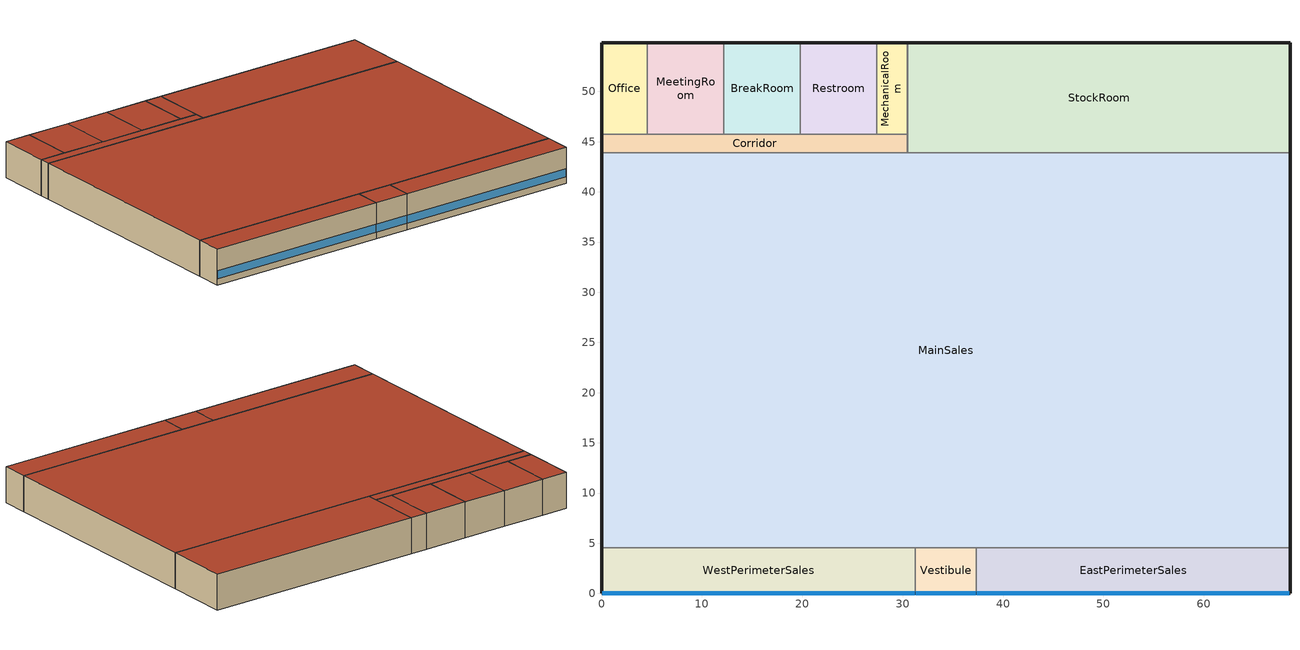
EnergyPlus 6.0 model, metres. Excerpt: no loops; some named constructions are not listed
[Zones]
Office
 floor ground (Unheated - 8in Slab with Carpet_NR_Ext-slab): 4.57,54.86 4.57,45.72 0,45.72 0,54.86 z0
 wall outside (Steel-Framed_R-13 + R-7.5 ci_Ext-wall): 4.57,54.86 0,54.86 0,45.72 z0:6.1
 wall to MeetingRoom (Standard_Int-Wall): 4.57,45.72 4.57,54.86 z0:6.1
 wall to Corridor (Standard_Int-Wall): 0,45.72 4.57,45.72 z0:6.1
 roof outside (IEAD_R-25 ci_Roof): 4.57,45.72 4.57,54.86 0,54.86 0,45.72 z6.1
BreakRoom
 floor ground (Unheated - 8in Slab with Carpet_NR_Ext-slab): 19.81,54.86 19.81,45.72 12.19,45.72 12.19,54.86 z0
 wall outside (Steel-Framed_R-13 + R-7.5 ci_Ext-wall): 19.81,54.86 12.19,54.86 z0:6.1
 wall to MeetingRoom (Standard_Int-Wall): 12.19,54.86 12.19,45.72 z0:6.1
 wall to Restroom (Standard_Int-Wall): 19.81,45.72 19.81,54.86 z0:6.1
 wall to Corridor (Standard_Int-Wall): 12.19,45.72 19.81,45.72 z0:6.1
 roof outside (IEAD_R-25 ci_Roof): 19.81,45.72 19.81,54.86 12.19,54.86 12.19,45.72 z6.1
WestPerimeterSales
 floor ground (Unheated - 8in Slab with Carpet_NR_Ext-slab): 31.24,4.57 31.24,0 0,0 0,4.57 z0
 wall outside (Steel-Framed_R-13 + R-7.5 ci_Ext-wall): 0,4.57 0,0 31.24,0 z0:6.1
 wall to Vestibule (Standard_Int-Wall): 31.24,0 31.24,4.57 z0:6.1
 wall to MainSales (AIR-WALL): 31.24,4.57 0,4.57 z0:6.1
 window (Retail_AEDG_window_3_UValue_3.408_SHGC_0.25_VT_0.32): 0.05,0 31.19,0 z1.1:2.45
 roof outside (IEAD_R-25 ci_Roof): 31.24,0 31.24,4.57 0,4.57 0,0 z6.1
Corridor
 floor ground (Unheated - 8in Slab with Carpet_NR_Ext-slab): 30.48,45.72 30.48,43.89 0,43.89 0,45.72 z0
 wall outside (Steel-Framed_R-13 + R-7.5 ci_Ext-wall): 0,45.72 0,43.89 z0:6.1
 wall to MainSales (Standard_Int-Wall): 0,43.89 30.48,43.89 z0:6.1
 wall to Restroom (Standard_Int-Wall): 27.43,45.72 19.81,45.72 z0:6.1
 wall to MeetingRoom (Standard_Int-Wall): 12.19,45.72 4.57,45.72 z0:6.1
 wall to MechanicalRoom (Standard_Int-Wall): 30.48,45.72 27.43,45.72 z0:6.1
 wall to StockRoom (Standard_Int-Wall): 30.48,43.89 30.48,45.72 z0:6.1
 roof outside (IEAD_R-25 ci_Roof): 30.48,43.89 30.48,45.72 0,45.72 0,43.89 z6.1
EastPerimeterSales
 floor ground (Unheated - 8in Slab with Carpet_NR_Ext-slab): 68.58,4.57 68.58,0 37.34,0 37.34,4.57 z0
 wall outside (Steel-Framed_R-13 + R-7.5 ci_Ext-wall): 37.34,0 68.58,0 68.58,4.57 z0:6.1
 wall to Vestibule (Standard_Int-Wall): 37.34,4.57 37.34,0 z0:6.1
 wall to MainSales (AIR-WALL): 68.58,4.57 37.34,4.57 z0:6.1
 window (Retail_AEDG_window_3_UValue_3.408_SHGC_0.25_VT_0.32): 37.39,0 68.53,0 z1.1:2.45
 roof outside (IEAD_R-25 ci_Roof): 68.58,0 68.58,4.57 37.34,4.57 37.34,0 z6.1
Vestibule
 floor ground (Unheated - 8in Slab with Carpet_NR_Ext-slab): 37.34,4.57 37.34,0 31.24,0 31.24,4.57 z0
 wall outside (Steel-Framed_R-13 + R-7.5 ci_Ext-wall): 31.24,0 37.34,0 z0:6.1
 wall to MainSales (Standard_Int-Wall): 37.34,4.57 31.24,4.57 z0:6.1
 window (Retail_AEDG_window_3_UValue_3.408_SHGC_0.25_VT_0.32): 31.29,0 37.29,0 z1.1:2.45
 roof outside (IEAD_R-25 ci_Roof): 37.34,0 37.34,4.57 31.24,4.57 31.24,0 z6.1
StockRoom
 floor ground (Unheated - 8in Slab with Carpet_NR_Ext-slab): 68.58,54.86 68.58,43.89 30.48,43.89 30.48,54.86 z0
 wall outside (Steel-Framed_R-13 + R-7.5 ci_Ext-wall): 68.58,43.89 68.58,54.86 30.48,54.86 z0:6.1
 wall to MainSales (Standard_Int-Wall): 30.48,43.89 68.58,43.89 z0:6.1
 wall to MechanicalRoom (Standard_Int-Wall): 30.48,54.86 30.48,45.72 z0:6.1
 roof outside (IEAD_R-25 ci_Roof): 68.58,43.89 68.58,54.86 30.48,54.86 30.48,43.89 z6.1
MainSales
 floor ground (Unheated - 8in Slab with Carpet_NR_Ext-slab): 68.58,43.89 68.58,4.57 0,4.57 0,43.89 z0
 wall outside (Steel-Framed_R-13 + R-7.5 ci_Ext-wall): 68.58,4.57 68.58,43.89 / 0,43.89 0,4.57 z0:6.1
 roof outside (IEAD_R-25 ci_Roof): 68.58,4.57 68.58,43.89 0,43.89 0,4.57 z6.1
MeetingRoom
 floor ground (Unheated - 8in Slab with Carpet_NR_Ext-slab): 12.19,54.86 12.19,45.72 4.57,45.72 4.57,54.86 z0
 wall outside (Steel-Framed_R-13 + R-7.5 ci_Ext-wall): 12.19,54.86 4.57,54.86 z0:6.1
 roof outside (IEAD_R-25 ci_Roof): 12.19,45.72 12.19,54.86 4.57,54.86 4.57,45.72 z6.1
Restroom
 floor ground (Unheated - 8in Slab with Carpet_NR_Ext-slab): 27.43,54.86 27.43,45.72 19.81,45.72 19.81,54.86 z0
 wall outside (Steel-Framed_R-13 + R-7.5 ci_Ext-wall): 27.43,54.86 19.81,54.86 z0:6.1
 wall to MechanicalRoom (Standard_Int-Wall): 27.43,45.72 27.43,54.86 z0:6.1
 roof outside (IEAD_R-25 ci_Roof): 27.43,45.72 27.43,54.86 19.81,54.86 19.81,45.72 z6.1
MechanicalRoom
 floor ground (Unheated - 8in Slab with Carpet_NR_Ext-slab): 30.48,54.86 30.48,45.72 27.43,45.72 27.43,54.86 z0
 wall outside (Steel-Framed_R-13 + R-7.5 ci_Ext-wall): 30.48,54.86 27.43,54.86 z0:6.1
 roof outside (IEAD_R-25 ci_Roof): 30.48,45.72 30.48,54.86 27.43,54.86 27.43,45.72 z6.1
[WindowMaterial:Glazing]
Theoretical Glass [245]: Optical Data Type=SpectralAverage; Thickness=0.003; Solar Transmittance at Normal Incidence=0.2331; Front Side Solar Reflectance at Normal Incidence=0.7169; Back Side Solar Reflectance at Normal Incidence=0.7169; Visible Transmittance at Normal Incidence=0.321; Front Side Visible Reflectance at Normal Incidence=0.629; Back Side Visible Reflectance at Normal Incidence=0.629; Infrared Transmittance at Normal Incidence=0; Front Side Infrared Hemispherical Emissivity=0.9; Back Side Infrared Hemispherical Emissivity=0.9; Conductivity=0.0231; Dirt Correction Factor for Solar and Visible Transmittance=1; Solar Diffusing=No
[Material]
Name | Roughness | Thickness | Conductivity | Density | Specific Heat | Thermal Absorptance | Solar Absorptance | Visible Absorptance | Thickness {m} | Conductivity {W/m-K} | Density {kg/m3} | Specific Heat {J/kg-K}
MAT-CC05 8 HW CONCRETE | Rough | 0.2032 | 1.311 | 2240 | 836.8 | 0.9 | 0.7 | 0.7
Floor Insulation [2] | MediumRough | 0.0636 | 0.045 | 265 | 836.8 | 0.9 | 0.7 | 0.7
METAL Door Medium 18Ga_1; METAL Door Medium 18Ga_2 | Smooth | 0.0013 | 45.3149 | 7833.03 | 502.08 | 0.8 | 0.5 | 0.5
Std AC02 | MediumSmooth |  |  |  |  | 0.9 | 0.7 | 0.2 | 0.0127 | 0.057 | 288 | 1339
Std MAT-CC05 4  MW CONCRETE | Rough |  |  |  |  | 0.9 | 0.7 | 0.2 | 0.1 | 0.858 | 1968 | 836.8
Std PW05 | MediumSmooth |  |  |  |  | 0.9 | 0.78 | 0.78 | 0.0191 | 0.115 | 545 | 1213
Std Steel_Brown_Regular | Smooth |  |  |  |  | 0.9 | 0.92 | 0.92 | 0.0015 | 44.9696 | 7689 | 418
[Material:NoMass]
Name | Roughness | Thermal Resistance {(m2-K)/W} | Thermal Absorptance | Solar Absorptance | Visible Absorptance | Thermal Resistance {m2-K/W}
CP02 CARPET PAD | VeryRough | 0.2165 | 0.9 | 0.7 | 0.8
AIR | Smooth | 0.2515 | 0.8 | 0.5 | 0.5
AIR [1] | Smooth | 0.1214 | 0.8 | 0.5 | 0.5
Std CP02 CARPET PAD | VeryRough |  | 0.9 | 0.7 | 0.8 | 0.21648
Std Opaque Door panel_con; Std Opaque Door panel_semi | MediumRough |  | 0.9 | 0.7 | 0.7 | 0.12327
Std Overhead Door Panel | MediumRough |  | 0.9 | 0.7 | 0.7 | 0.255345
[Construction]
INT-FLOOR-UNDERSIDE: Std CP02 CARPET PAD, Std MAT-CC05 4  MW CONCRETE
INT-FLOOR-SLAB: Std MAT-CC05 4  MW CONCRETE
DropCeiling: Std AC02
Sloped_Metal_Roof: Std Steel_Brown_Regular, Std PW05
Gable_Wall: Std PW05
Std Swinging Door_con: Std Opaque Door panel_con
Std Swinging Door_semi: Std Opaque Door panel_semi
Std Overhead Door: Std Overhead Door Panel
Retail_AEDG_window_3_UValue_3.408_SHGC_0.25_VT_0.32_east; Retail_AEDG_window_3_UValue_3.408_SHGC_0.25_VT_0.32_north; Retail_AEDG_window_3_UValue_3.408_SHGC_0.25_VT_0.32_west: Theoretical Glass [245]
Mass_R-8.3 ci_ExposedFloor: Floor Insulation [2], MAT-CC05 8 HW CONCRETE, CP02 CARPET PAD
Swinging_NR_door: METAL Door Medium 18Ga_1, AIR, METAL Door Medium 18Ga_2
Non-Swinging_NR_door: METAL Door Medium 18Ga_1, AIR [1], METAL Door Medium 18Ga_2
[EnergyManagementSystem:Program]
VAV_MCR_OA_Indirect_Evap_CoolerControl: SET SystemMixedTemp = VAV_MCR_OA_Indirect_Evap_CoolerSystemMixedTemp; SET SystemMixedHR = VAV_MCR_OA_Indirect_Evap_CoolerSystemMixedHR; SET IDECSupplyEnth = VAV_MCR_OA_Indirect_Evap_CoolerIDECSupplyEnth; SET SystemReturnEnth = VAV_MCR_OA_Indirect_Evap_CoolerSystemReturnEnth; SET SystemMixedSP = VAV_MCR_OA_Indirect_Evap_CoolerSystemMixedSP; SET SystemMixedSPEnth = @HFnTdbW SystemMixedSP SystemMixedHR; SET OAMinFlow = VAV_MCR_OA_Indirect_Evap_CoolerOAMinFlow; SET IDECSupplyTemp = VAV_MCR_OA_Indirect_Evap_CoolerIDECSupplyTemp; SET SystemReturnTemp = VAV_MCR_OA_Indirect_Evap_CoolerSystemReturnTemp; SET SystemSupplyFlow = VAV_MCR_OA_Indirect_Evap_CoolerSystemSupplyFlow; SET OAFlowActuator = OAMinFlow; SET tosetpoint = IDECSupplyTemp - SystemMixedSP; IF (tosetpoint <= 0.0) && (SystemMixedSP < SystemReturnTemp); SET numerator = SystemMixedSPEnth - SystemReturnEnth; SET denominator = IDECSupplyEnth - SystemReturnEnth; SET abs_denominator = @Abs denominator; IF (abs_denominator < 0.000001); SET OAFlowActuator = SystemSupplyFlow; ELSE; SET OAFlowActuator = SystemSupplyFlow * numerator / denominator; ENDIF; IF (OAFlowActuator > SystemSupplyFlow); SET OAFlowActuator = SystemSupplyFlow; ENDIF; IF (OAFlowActuator < OAMinFlow); SET OAFlowActuator = OAMinFlow; ENDIF; ENDIF; IF (IDECSupplyTemp < SystemReturnTemp) && (SystemReturnTemp < SystemMixedSP); SET OAFlowActuator = OAMinFlow; ENDIF; IF (SystemReturnTemp < IDECSupplyTemp) && (IDECSupplyTemp < SystemMixedSP); SET OAFlowActuator = SystemSupplyFlow; ENDIF; IF (SystemMixedSP < IDECSupplyTemp) && (IDECSupplyTemp < SystemReturnTemp); SET OAFlowActuator = SystemSupplyFlow; ENDIF; IF (SystemMixedSP < SystemReturnTemp) && (SystemReturnTemp < IDECSupplyTemp); SET OAFlowActuator = OAMinFlow; ENDIF; SET VAV_MCR_OA_Indirect_Evap_CoolerOAFlowActuator = OAFlowActuator
VAV_MCR_ERV_IDEC_Control: SET VAV_MCR_ERV_SP = VAV_MCR_Cold_Season * 253; SET VAV_MCR_IDEC_SP = VAV_MCR_Warm_Season * 295; SET VAV_MCR_FanSP_Act = VAV_MCR_FanSP + VAV_MCR_ERV_SP; SET VAV_MCR_FanSP_Act = VAV_MCR_FanSP_Act + VAV_MCR_IDEC_SP
VAV_MCR_Initialize_Globals: SET VAV_MCR_SAT_Value = VAV_MCR_SAT
VAV_MCR_SAT_Reset: IF VAV_MCR_Heat_Load > 0; SET VAV_MCR_Fan_Sch_Act = 0; SET MechanicalRoom_PTAC_Fan_Sch_Act = 1; ELSE; SET VAV_MCR_Fan_Sch_Act = 1; SET MechanicalRoom_PTAC_Fan_Sch_Act = 0; IF (VAV_MCR_OA_Tdb > VAV_MCR_SAT_Value); IF VAV_MCR_OA_Enth < VAV_MCR_RA_Enth; SET VAV_MCR_SAT_Sch_Act = VAV_MCR_SAT_Econ; SET VAV_MCR_SAT_Value = VAV_MCR_SAT_Econ; ENDIF; ELSE; SET VAV_MCR_SAT_Sch_Act = VAV_MCR_SAT_Value; ENDIF; IF (@TrendSum VAV_MCR_FanFractionLog 3)<3*(VAV_MCR_MinFlowFraction + 0.01); SET VAV_MCR_SAT_Sch_Act = VAV_MCR_SAT + 2.78; SET VAV_MCR_SAT_Value = VAV_MCR_SAT + 2.78; ELSE; SET VAV_MCR_SAT_Sch_Act = VAV_MCR_SAT_Value; ENDIF; IF MechanicalRoom_Tdb > (VAV_MCR_ClgSetP - 1.0); SET VAV_MCR_SAT_Sch_Act = VAV_MCR_SAT; SET VAV_MCR_SAT_Value = VAV_MCR_SAT; ELSE; SET VAV_MCR_SAT_Sch_Act = VAV_MCR_SAT_Value; ENDIF; ENDIF; SET VAV_MCR_W = @WFnTdbRhPb 23.89 0.6 VAV_MCR_Pb; SET VAV_MCR_Tdp = @TdpFnWPb VAV_MCR_W VAV_MCR_Pb; SET MechanicalRoom_W = @WFnTdbRhPb MechanicalRoom_Tdb MechanicalRoom_RH/100 VAV_MCR_Pb; SET MechanicalRoom_Tdp = @TdpFnWPb MechanicalRoom_W VAV_MCR_Pb; IF MechanicalRoom_Tdp > VAV_MCR_Tdp; SET VAV_MCR_SAT_Sch_Act = VAV_MCR_SAT; SET VAV_MCR_SAT_Value = VAV_MCR_SAT; ELSE; SET VAV_MCR_SAT_Sch_Act = VAV_MCR_SAT_Value; ENDIF
[UtilityCost:Tariff] Group=Comm Elect
Name | Output Meter | Conversion Factor Choice | Time of Use Period Schedule | Season Schedule | Demand Window Length | Monthly Charge or Variable
SCE_TOU-8_GeneralServiceLarge | ElectricityNet:Facility | kWh | SCETOUSched | SCESeasonsSchedule | HalfHour | 246.33
SCE_GS-2_GeneralService | ElectricityNet:Facility | kWh | SCETOUSched | SCESeasonsSchedule | HalfHour | 74.03
SCE_GS-1_GeneralService | ElectricityNet:Facility | kWh |  | SCESeasonsSchedule | HalfHour | 15.25
CA_EIAMonthlyRateGas | Gas:Facility | MCF |  |  |  | 0
[UtilityCost:Charge:Simple]
Name | Charge Variable | Tariff | Source Variable | Season | Category Variable | Cost per Unit Value or Variable
 | SummerDeliveryOnPeakEnergyCharge | SCE_TOU-8_GeneralServiceLarge | PeakEnergy | Summer | EnergyCharges | 0.01676
 | SummerDeliveryOffPeakEnergyCharge | SCE_TOU-8_GeneralServiceLarge | OffPeakEnergy | Summer | EnergyCharges | 0.01676
 | SummerDeliveryMidPeakEnergyCharge | SCE_TOU-8_GeneralServiceLarge | MidPeakEnergy | Summer | EnergyCharges | 0.01676
 | WinterDeliveryOffPeakEnergyCharge | SCE_TOU-8_GeneralServiceLarge | OffPeakEnergy | Winter | EnergyCharges | 0.01676
 | WinterDeliveryMidPeakEnergyCharge | SCE_TOU-8_GeneralServiceLarge | MidPeakEnergy | Winter | EnergyCharges | 0.01676
 | FacilitiesDemandCharge | SCE_TOU-8_GeneralServiceLarge | TotalDemand | Annual | DemandCharges | 6.35
 | SummerTOUOnPeakDemandCharge | SCE_TOU-8_GeneralServiceLarge | PeakDemand | Summer | DemandCharges | 8.84
 | SummerTOUMidPeakDemandCharge | SCE_TOU-8_GeneralServiceLarge | MidPeakDemand | Summer | DemandCharges | 0.76
 | TransformerDemandCharge | SCE_TOU-8_GeneralServiceLarge | TotalDemand | Annual | DemandCharges | 1
 | PowerFactorDemandCharge | SCE_TOU-8_GeneralServiceLarge | TotalDemand | Annual | DemandCharges | 0.23
 | TaxofEightPercent | SCE_TOU-8_GeneralServiceLarge | SubTotal | Annual | Taxes | 0.08
 | AnnualDeliveryEnergyCharge | SCE_GS-2_GeneralService | totalEnergy | Annual | EnergyCharges | 0.0189
 | AnnualFacilityDemandURGCharge | SCE_GS-2_GeneralService | totalDemand | Annual | DemandCharges | 0.77
 | AnnualFacilityDemandDelivCharge | SCE_GS-2_GeneralService | totalDemand | Annual | DemandCharges | 5.44
 | SummerTimeRelatedDemandCharge | SCE_GS-2_GeneralService | totalDemand | Summer | DemandCharges | 1.87
 | SummerTimeDemandDelivCharge | SCE_GS-2_GeneralService | totalDemand | Summer | DemandCharges | 7.04
 | TaxofEightPercent | SCE_GS-2_GeneralService | SubTotal | Annual | Taxes | 0.08
 | SummerEnergyCharge | SCE_GS-1_GeneralService | totalEnergy | Summer | EnergyCharges | 0.0808
 | WinterEnergyCharge | SCE_GS-1_GeneralService | totalEnergy | Winter | EnergyCharges | 0.0351
 | AnnualDeliveryEnergyCharge | SCE_GS-1_GeneralService | totalEnergy | Annual | EnergyCharges | 0.0694
 | taxofEightPercent | SCE_GS-1_GeneralService | SubTotal | Summer | Taxes | 0.08
 | MonthlyRateGasCharge | CA_EIAMonthlyRateGas | totalEnergy | Annual | EnergyCharges | CA_MonthlyGasRates
 | TaxofEightPercent | CA_EIAMonthlyRateGas | SubTotal | Annual | Taxes | 0.08
[UtilityCost:Qualify] Variable=TotalDemand; Season=Annual; Threshold Test=Count
Name | Tariff | Qualify Type | Threshold Value or Variable | Number of Months
MinDemand500kw | SCE_TOU-8_GeneralServiceLarge | Minimum | 500 | 12
MaxDemand500kw | SCE_GS-2_GeneralService | Maximum | 500 | 1
MinDemand20kw | SCE_GS-2_GeneralService | Minimum | 20 | 12
MaxDemand20kw | SCE_GS-1_GeneralService | Maximum | 20 | 1
[UtilityCost:Charge:Block]
Charge Variable=AnnualUtilityRetained; Tariff=SCE_GS-2_GeneralService; Source Variable=TotalEnergy; Season=Annual; Category Variable=EnergyCharges; Block Size Multiplier Value or Variable=totalDemand; Block Size 1 Value or Variable=300; Block 1 Cost per Unit Value or Variable=0.0694; Block Size 2 Value or Variable=remaining; Block 2 Cost per Unit Value or Variable=0.0791
[UtilityCost:Variable]
CA_MonthlyGasRates: Tariff=CA_EIAMonthlyRateGas; Variable Type=Currency; January Value=9.37; February Value=8.88; March Value=8.2; April Value=7.29; May Value=7.82; June Value=8.26; July Value=8.23; August Value=8.21; September Value=7.9; October Value=8.09; November Value=7.64; December Value=8.43
[Schedule:Compact]
SCESeasonsSchedule: Through: 5/31, For: AllDays, Until: 24:00, 1, Through: 9/30, For: AllDays, Until: 24:00, 3, Through: 12/31, For: AllDays, Until: 24:00, 1
SCETOUSched: Through: 5/31, For: WeekDays, Until: 8:00, 3, Until: 21:00, 4, Until: 24:00, 3, For: AllOtherDays, Until: 24:00, 3, Through: 9/30, For: WeekDays, Until: 8:00, 3, Until: 12:00, 4, Until: 18:00, 1, Until: 23:00, 4, Until: 24:00, 3, For: AllOtherDays, Until: 24:00, 3, Through: 12/31, For: WeekDays, Until: 8:00, 3, Until: 21:00, 4, Until: 24:00, 3, For: AllOtherDays, Until: 24:00, 3
VAV_SAT_Schedule; VAV_O_SAT_Sch; VAV_BR_SAT_Sch; VAV_C_SAT_Sch; VAV_SR_SAT_Sch; VAV_MtR_SAT_Sch; VAV_R_SAT_Sch; VAV_McR_SAT_Sch; VAV_MS_SAT_Sch; VAV_EPS_SAT_Sch; VAV_WPS_SAT_Sch; VAV_V_SAT_Sch: Temperature, Through: 12/31, For: AllDays, Until: 24:00, 11.11
VAV_Econ_SAT_Schedule: Temperature, Through:12/31, For:AllDays, Until:24:00, 14.44
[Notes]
Start SimMetaData
WeatherFileName=USA_CA_Los.Angeles_TMY2.epw
RoofConstruction=Insulation Entirely Above Deck
ExtWallConstruction=Steel-Framed
End SimMetaData
Number of Zones: 11
US National Holidays
